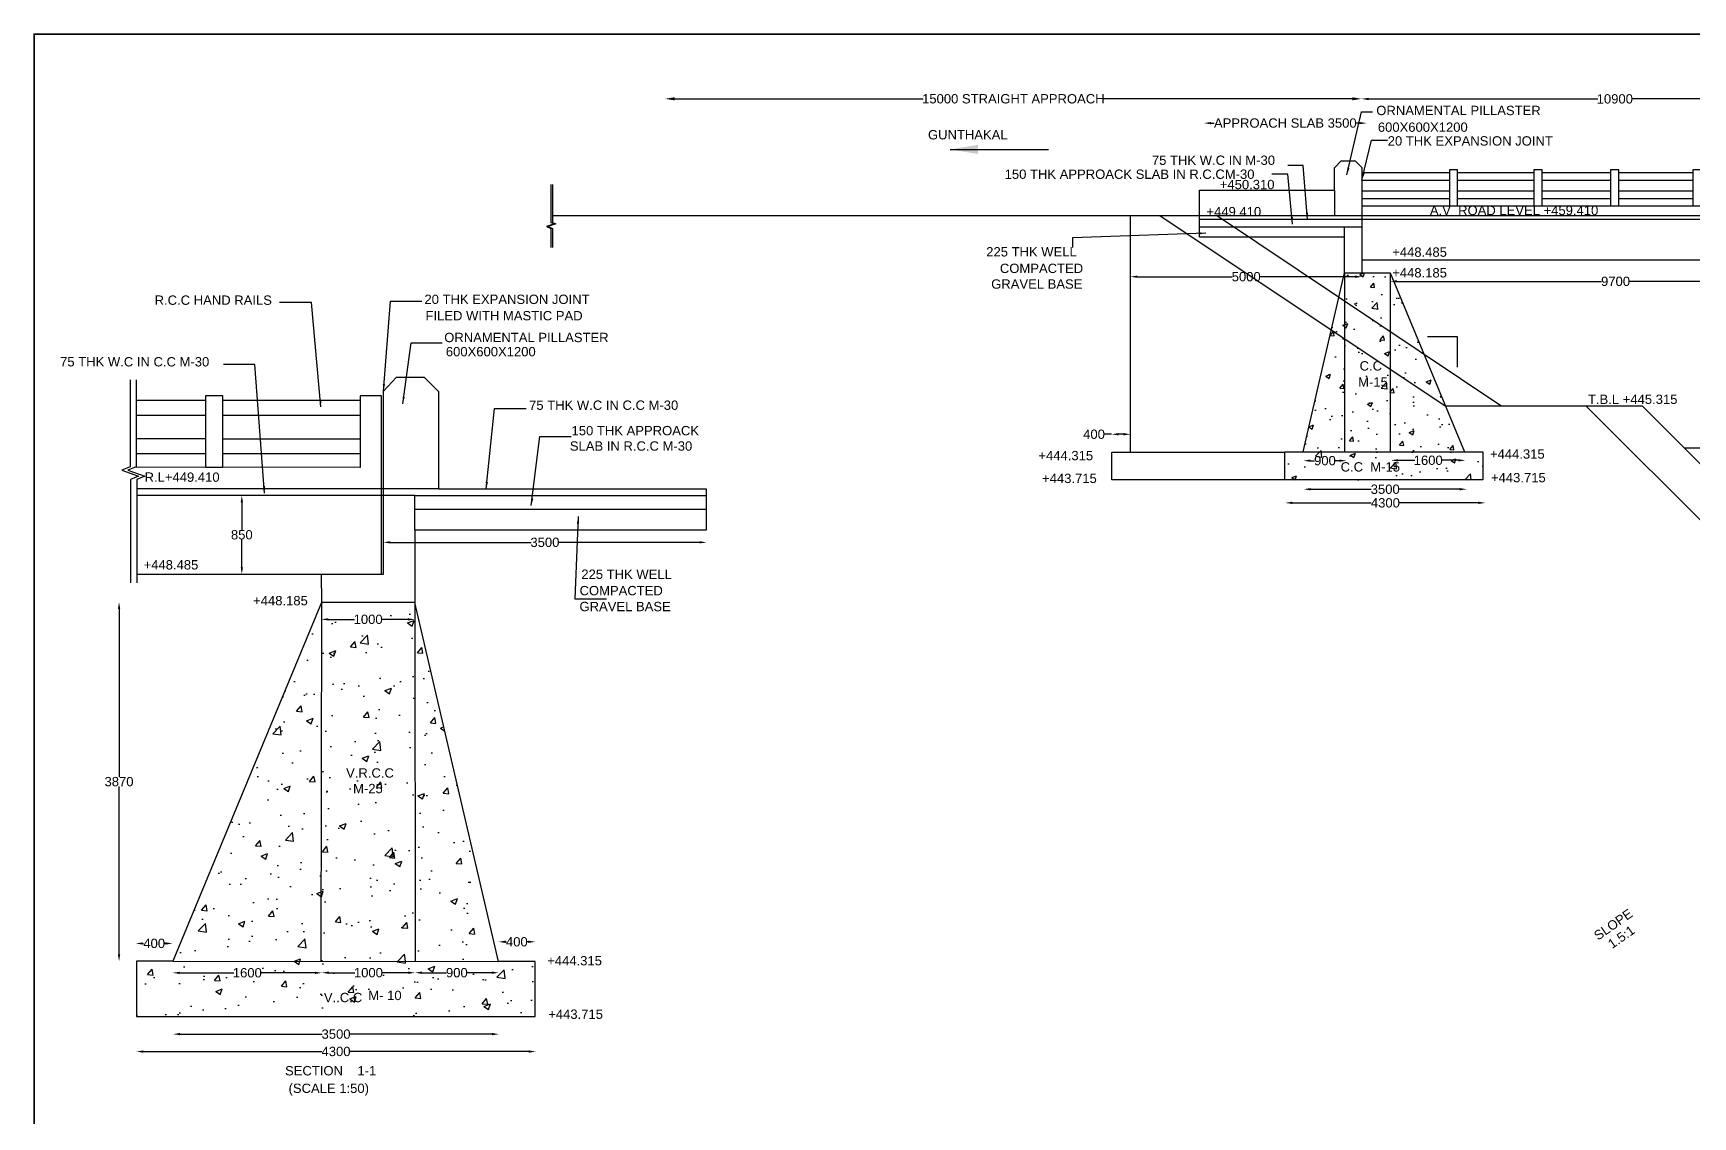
# Model space of a CAD drawing. Header units: inches. Extents: x 282006 to 329319, y -216205 to -186386.
# Drawn here: x 282006 to 299795, y -197995 to -186386 of the extents above; entities that cross this region are included whole.
import ezdxf

# ---------------------------------------------------------------- set-up
doc = ezdxf.new("R2010")
doc.units = ezdxf.units.IN
doc.header["$MEASUREMENT"] = 0
doc.styles.get("Standard").update_dxf_attribs({"font": 'arial.ttf'})
doc.dimstyles.new('ST100', dxfattribs={"dimtxt": 100, "dimasz": 75, "dimexe": 0, "dimexo": 300, "dimgap": 0.09, "dimtad": 0, "dimtih": 1, "dimtoh": 1, "dimdec": 0, "dimzin": 0, "dimdsep": 46, "dimtxsty": 'Standard', "dimcen": 0, "dimse1": 1, "dimse2": 1, "dimadec": 0, "dimazin": 0, "dimtfac": 1, "dimtdec": 0, "dimtofl": 0, "dimtmove": 0, "dimatfit": 3, "dimfxl": 2000, "dimtolj": 1, "dimtzin": 0, "dimarcsym": 0})

# ---------------------------------------------------------------- blocks, each defined once
blk = doc.blocks.new('*D7')
at = {"color": 0, "lineweight": -2, "transparency": 16777216}
for p, q in [((288880, -187089), (291547, -187089)), ((296144, -187089), (293477, -187089))]:
    blk.add_line(p, q, dxfattribs=at)
at = {"color": 0, "transparency": 16777216}
for points in [[(288880, -187072), (288880, -187105), (288780, -187089)], [(296144, -187072), (296144, -187105), (296244, -187089)]]:
    blk.add_solid(points, dxfattribs=at)
at = {"layer": 'Defpoints', "color": 0, "transparency": 16777216}
for p in [(288780, -187085), (296244, -187085), (296244, -187089)]:
    blk.add_point(p, dxfattribs=at)
at = {"color": 0, "transparency": 16777216, "insert": (292512, -187089), "char_height": 100, "attachment_point": 5}
blk.add_mtext('\\A1;15000 STRAIGHT APPROACH', dxfattribs=at)
blk = doc.blocks.new('*D8')
at = {"color": 0, "lineweight": -2, "transparency": 16777216}
for p, q in [((296319, -187090), (298776, -187090)), ((301599, -187090), (299143, -187090))]:
    blk.add_line(p, q, dxfattribs=at)
at = {"color": 0, "transparency": 16777216}
for points in [[(296319, -187078), (296319, -187103), (296244, -187090)], [(301599, -187078), (301599, -187103), (301674, -187090)]]:
    blk.add_solid(points, dxfattribs=at)
at = {"layer": 'Defpoints', "color": 0, "transparency": 16777216}
for p in [(296244, -187085), (301674, -187085), (301674, -187090)]:
    blk.add_point(p, dxfattribs=at)
at = {"color": 0, "transparency": 16777216, "insert": (298959, -187090), "char_height": 100, "attachment_point": 5}
blk.add_mtext('\\A1;10900', dxfattribs=at)
blk = doc.blocks.new('*D12')
at = {"color": 0, "lineweight": -2, "transparency": 16777216}
for p, q in [((294631, -187349), (294665, -187349)), ((296223, -187349), (296188, -187349))]:
    blk.add_line(p, q, dxfattribs=at)
at = {"color": 0, "transparency": 16777216}
for points in [[(294631, -187337), (294631, -187362), (294556, -187349)], [(296223, -187337), (296223, -187362), (296298, -187349)]]:
    blk.add_solid(points, dxfattribs=at)
at = {"layer": 'Defpoints', "color": 0, "transparency": 16777216}
for p in [(294556, -187349), (294556, -187349), (296298, -187349)]:
    blk.add_point(p, dxfattribs=at)
at = {"color": 0, "transparency": 16777216, "insert": (295427, -187349), "char_height": 100, "attachment_point": 5}
blk.add_mtext('\\A1;APPROACH SLAB 3500', dxfattribs=at)
blk = doc.blocks.new('*D14')
at = {"color": 0, "lineweight": -2, "transparency": 16777216}
for p, q in [((293842, -188995), (294859, -188995)), ((296175, -188995), (295158, -188995))]:
    blk.add_line(p, q, dxfattribs=at)
at = {"color": 0, "transparency": 16777216}
for points in [[(293842, -188982), (293842, -189007), (293767, -188995)], [(296175, -188982), (296175, -189007), (296250, -188995)]]:
    blk.add_solid(points, dxfattribs=at)
at = {"layer": 'Defpoints', "color": 0, "transparency": 16777216}
for p in [(293767, -188998), (296250, -188995), (296250, -188998)]:
    blk.add_point(p, dxfattribs=at)
at = {"color": 0, "transparency": 16777216, "insert": (295008, -188995), "char_height": 100, "attachment_point": 5}
blk.add_mtext('\\A1;5000', dxfattribs=at)
blk = doc.blocks.new('*D15')
at = {"color": 0, "lineweight": -2, "transparency": 16777216}
for p, q in [((296624, -189045), (298818, -189045)), ((301310, -189045), (299116, -189045))]:
    blk.add_line(p, q, dxfattribs=at)
at = {"color": 0, "transparency": 16777216}
for points in [[(296624, -189032), (296624, -189057), (296549, -189045)], [(301310, -189032), (301310, -189057), (301385, -189045)]]:
    blk.add_solid(points, dxfattribs=at)
at = {"layer": 'Defpoints', "color": 0, "transparency": 16777216}
for p in [(296549, -189054), (301385, -189045), (301385, -189052)]:
    blk.add_point(p, dxfattribs=at)
at = {"color": 0, "transparency": 16777216, "insert": (298967, -189045), "char_height": 100, "attachment_point": 5}
blk.add_mtext('\\A1;9700', dxfattribs=at)
blk = doc.blocks.new('*D35')
at = {"color": 0, "lineweight": -2, "transparency": 16777216}
for p, q in [((295503, -191418), (296348, -191418)), ((297496, -191418), (296651, -191418))]:
    blk.add_line(p, q, dxfattribs=at)
at = {"color": 0, "transparency": 16777216}
for points in [[(295503, -191405), (295503, -191430), (295428, -191418)], [(297496, -191405), (297496, -191430), (297571, -191418)]]:
    blk.add_solid(points, dxfattribs=at)
at = {"layer": 'Defpoints', "color": 0, "transparency": 16777216}
for p in [(295428, -191421), (297571, -191418), (297571, -191421)]:
    blk.add_point(p, dxfattribs=at)
at = {"color": 0, "transparency": 16777216, "insert": (296500, -191418), "char_height": 100, "attachment_point": 5}
blk.add_mtext('\\A1;4300', dxfattribs=at)
blk = doc.blocks.new('*D36')
at = {"color": 0, "lineweight": -2, "transparency": 16777216}
for p, q in [((295699, -191272), (296349, -191272)), ((297297, -191272), (296647, -191272))]:
    blk.add_line(p, q, dxfattribs=at)
at = {"color": 0, "transparency": 16777216}
for points in [[(295699, -191259), (295699, -191284), (295624, -191272)], [(297297, -191259), (297297, -191284), (297372, -191272)]]:
    blk.add_solid(points, dxfattribs=at)
at = {"layer": 'Defpoints', "color": 0, "transparency": 16777216}
for p in [(295624, -191270), (297372, -191270), (297372, -191272)]:
    blk.add_point(p, dxfattribs=at)
at = {"color": 0, "transparency": 16777216, "insert": (296498, -191272), "char_height": 100, "attachment_point": 5}
blk.add_mtext('\\A1;3500', dxfattribs=at)
blk = doc.blocks.new('*D37')
at = {"color": 0, "lineweight": -2, "transparency": 16777216}
for p, q in [((296636, -190962), (296814, -190962)), ((297281, -190962), (297103, -190962))]:
    blk.add_line(p, q, dxfattribs=at)
at = {"color": 0, "transparency": 16777216}
for points in [[(296636, -190950), (296636, -190975), (296561, -190962)], [(297281, -190950), (297281, -190975), (297356, -190962)]]:
    blk.add_solid(points, dxfattribs=at)
at = {"layer": 'Defpoints', "color": 0, "transparency": 16777216}
for p in [(296561, -190965), (297356, -190962), (297356, -190965)]:
    blk.add_point(p, dxfattribs=at)
at = {"color": 0, "transparency": 16777216, "insert": (296959, -190962), "char_height": 100, "attachment_point": 5}
blk.add_mtext('\\A1;1600', dxfattribs=at)
blk = doc.blocks.new('*D38')
at = {"color": 0, "lineweight": -2, "transparency": 16777216}
for p, q in [((295697, -190966), (295741, -190966)), ((296007, -190966), (295962, -190966))]:
    blk.add_line(p, q, dxfattribs=at)
at = {"color": 0, "transparency": 16777216}
for points in [[(295697, -190953), (295697, -190978), (295622, -190966)], [(296007, -190953), (296007, -190978), (296082, -190966)]]:
    blk.add_solid(points, dxfattribs=at)
at = {"layer": 'Defpoints', "color": 0, "transparency": 16777216}
for p in [(295622, -190969), (296082, -190966), (296082, -190969)]:
    blk.add_point(p, dxfattribs=at)
at = {"color": 0, "transparency": 16777216, "insert": (295852, -190966), "char_height": 100, "attachment_point": 5}
blk.add_mtext('\\A1;900', dxfattribs=at)
blk = doc.blocks.new('*D39')
at = {"color": 0, "lineweight": -2, "transparency": 16777216}
for p, q in [((293565, -190683), (293490, -190683)), ((293692, -190683), (293640, -190683))]:
    blk.add_line(p, q, dxfattribs=at)
at = {"color": 0, "transparency": 16777216}
for points in [[(293640, -190670), (293640, -190695), (293565, -190683)], [(293692, -190670), (293692, -190695), (293767, -190683)]]:
    blk.add_solid(points, dxfattribs=at)
at = {"layer": 'Defpoints', "color": 0, "transparency": 16777216}
for p in [(293565, -190685), (293767, -190683), (293767, -190685)]:
    blk.add_point(p, dxfattribs=at)
at = {"color": 0, "transparency": 16777216, "insert": (293377, -190683), "char_height": 100, "attachment_point": 5}
blk.add_mtext('\\A1;400', dxfattribs=at)
blk = doc.blocks.new('*D50')
at = {"color": 0, "lineweight": -2, "transparency": 16777216}
for p, q in [((283581, -197110), (285103, -197110)), ((286923, -197110), (285401, -197110))]:
    blk.add_line(p, q, dxfattribs=at)
at = {"color": 0, "transparency": 16777216}
for points in [[(283581, -197097), (283581, -197122), (283506, -197110)], [(286923, -197097), (286923, -197122), (286998, -197110)]]:
    blk.add_solid(points, dxfattribs=at)
at = {"layer": 'Defpoints', "color": 0, "transparency": 16777216}
for p in [(283506, -197106), (286998, -197106), (286998, -197110)]:
    blk.add_point(p, dxfattribs=at)
at = {"color": 0, "transparency": 16777216, "insert": (285252, -197110), "char_height": 100, "attachment_point": 5}
blk.add_mtext('\\A1;3500', dxfattribs=at)
blk = doc.blocks.new('*D51')
at = {"color": 0, "lineweight": -2, "transparency": 16777216}
for p, q in [((283187, -197296), (285101, -197296)), ((287317, -197296), (285403, -197296))]:
    blk.add_line(p, q, dxfattribs=at)
at = {"color": 0, "transparency": 16777216}
for points in [[(283187, -197284), (283187, -197309), (283112, -197296)], [(287317, -197284), (287317, -197309), (287392, -197296)]]:
    blk.add_solid(points, dxfattribs=at)
at = {"layer": 'Defpoints', "color": 0, "transparency": 16777216}
for p in [(283112, -197296), (287392, -197296), (287392, -197296)]:
    blk.add_point(p, dxfattribs=at)
at = {"color": 0, "transparency": 16777216, "insert": (285252, -197296), "char_height": 100, "attachment_point": 5}
blk.add_mtext('\\A1;4300', dxfattribs=at)
blk = doc.blocks.new('*D52')
at = {"color": 0, "lineweight": -2, "transparency": 16777216}
for p, q in [((283577, -196453), (284156, -196453)), ((285025, -196453), (284445, -196453))]:
    blk.add_line(p, q, dxfattribs=at)
at = {"color": 0, "transparency": 16777216}
for points in [[(283577, -196441), (283577, -196466), (283502, -196453)], [(285025, -196441), (285025, -196466), (285100, -196453)]]:
    blk.add_solid(points, dxfattribs=at)
at = {"layer": 'Defpoints', "color": 0, "transparency": 16777216}
for p in [(283502, -196452), (285100, -196452), (285100, -196453)]:
    blk.add_point(p, dxfattribs=at)
at = {"color": 0, "transparency": 16777216, "insert": (284301, -196453), "char_height": 100, "attachment_point": 5}
blk.add_mtext('\\A1;1600', dxfattribs=at)
blk = doc.blocks.new('*D53')
at = {"color": 0, "lineweight": -2, "transparency": 16777216}
for p, q in [((285175, -196452), (285454, -196452)), ((286023, -196452), (285743, -196452))]:
    blk.add_line(p, q, dxfattribs=at)
at = {"color": 0, "transparency": 16777216}
for points in [[(285175, -196439), (285175, -196464), (285100, -196452)], [(286023, -196439), (286023, -196464), (286098, -196452)]]:
    blk.add_solid(points, dxfattribs=at)
at = {"layer": 'Defpoints', "color": 0, "transparency": 16777216}
for p in [(285100, -196452), (286098, -196452), (286098, -196452)]:
    blk.add_point(p, dxfattribs=at)
at = {"color": 0, "transparency": 16777216, "insert": (285599, -196452), "char_height": 100, "attachment_point": 5}
blk.add_mtext('\\A1;1000', dxfattribs=at)
blk = doc.blocks.new('*D54')
at = {"color": 0, "lineweight": -2, "transparency": 16777216}
for p, q in [((286173, -196452), (286436, -196452)), ((286921, -196452), (286657, -196452))]:
    blk.add_line(p, q, dxfattribs=at)
at = {"color": 0, "transparency": 16777216}
for points in [[(286173, -196439), (286173, -196464), (286098, -196452)], [(286921, -196439), (286921, -196464), (286996, -196452)]]:
    blk.add_solid(points, dxfattribs=at)
at = {"layer": 'Defpoints', "color": 0, "transparency": 16777216}
for p in [(286098, -196452), (286996, -196452), (286996, -196452)]:
    blk.add_point(p, dxfattribs=at)
at = {"color": 0, "transparency": 16777216, "insert": (286547, -196452), "char_height": 100, "attachment_point": 5}
blk.add_mtext('\\A1;900', dxfattribs=at)
blk = doc.blocks.new('*D55')
at = {"color": 0, "lineweight": -2, "transparency": 16777216}
for p, q in [((283181, -196138), (283190, -196138)), ((283424, -196138), (283415, -196138))]:
    blk.add_line(p, q, dxfattribs=at)
at = {"color": 0, "transparency": 16777216}
for points in [[(283181, -196126), (283181, -196151), (283106, -196138)], [(283424, -196126), (283424, -196151), (283499, -196138)]]:
    blk.add_solid(points, dxfattribs=at)
at = {"layer": 'Defpoints', "color": 0, "transparency": 16777216}
for p in [(283106, -196137), (283499, -196137), (283499, -196138)]:
    blk.add_point(p, dxfattribs=at)
at = {"color": 0, "transparency": 16777216, "insert": (283303, -196138), "char_height": 100, "attachment_point": 5}
blk.add_mtext('\\A1;400', dxfattribs=at)
blk = doc.blocks.new('*D56')
at = {"color": 0, "lineweight": -2, "transparency": 16777216}
for p, q in [((287069, -196121), (287078, -196121)), ((287312, -196121), (287303, -196121))]:
    blk.add_line(p, q, dxfattribs=at)
at = {"color": 0, "transparency": 16777216}
for points in [[(287069, -196108), (287069, -196133), (286994, -196121)], [(287312, -196108), (287312, -196133), (287387, -196121)]]:
    blk.add_solid(points, dxfattribs=at)
at = {"layer": 'Defpoints', "color": 0, "transparency": 16777216}
for p in [(286994, -196125), (287387, -196121), (287387, -196125)]:
    blk.add_point(p, dxfattribs=at)
at = {"color": 0, "transparency": 16777216, "insert": (287190, -196121), "char_height": 100, "attachment_point": 5}
blk.add_mtext('\\A1;400', dxfattribs=at)
blk = doc.blocks.new('*D57')
at = {"color": 0, "lineweight": -2, "transparency": 16777216}
for p, q in [((282926, -192555), (282926, -194354)), ((282926, -196255), (282926, -194456))]:
    blk.add_line(p, q, dxfattribs=at)
at = {"color": 0, "transparency": 16777216}
for points in [[(282914, -192555), (282939, -192555), (282926, -192480)], [(282914, -196255), (282939, -196255), (282926, -196330)]]:
    blk.add_solid(points, dxfattribs=at)
at = {"layer": 'Defpoints', "color": 0, "transparency": 16777216}
for p in [(282926, -192480), (282933, -192480), (282933, -196330)]:
    blk.add_point(p, dxfattribs=at)
at = {"color": 0, "transparency": 16777216, "insert": (282926, -194405), "char_height": 100, "attachment_point": 5}
blk.add_mtext('\\A1;3870', dxfattribs=at)
blk = doc.blocks.new('*D58')
at = {"color": 0, "lineweight": -2, "transparency": 16777216}
for p, q in [((285170, -192666), (285451, -192666)), ((286022, -192666), (285740, -192666))]:
    blk.add_line(p, q, dxfattribs=at)
at = {"color": 0, "transparency": 16777216}
for points in [[(285170, -192654), (285170, -192679), (285095, -192666)], [(286022, -192654), (286022, -192679), (286097, -192666)]]:
    blk.add_solid(points, dxfattribs=at)
at = {"layer": 'Defpoints', "color": 0, "transparency": 16777216}
for p in [(285095, -192667), (286097, -192666), (286097, -192666)]:
    blk.add_point(p, dxfattribs=at)
at = {"color": 0, "transparency": 16777216, "insert": (285596, -192666), "char_height": 100, "attachment_point": 5}
blk.add_mtext('\\A1;1000', dxfattribs=at)
blk = doc.blocks.new('*D59')
at = {"color": 0, "lineweight": -2, "transparency": 16777216}
for p, q in [((284242, -191413), (284242, -191709)), ((284242, -192107), (284242, -191811))]:
    blk.add_line(p, q, dxfattribs=at)
at = {"color": 0, "transparency": 16777216}
for points in [[(284230, -191413), (284255, -191413), (284242, -191338)], [(284230, -192107), (284255, -192107), (284242, -192182)]]:
    blk.add_solid(points, dxfattribs=at)
at = {"layer": 'Defpoints', "color": 0, "transparency": 16777216}
for p in [(284242, -191338), (284242, -191338), (284242, -192182)]:
    blk.add_point(p, dxfattribs=at)
at = {"color": 0, "transparency": 16777216, "insert": (284242, -191760), "char_height": 100, "attachment_point": 5}
blk.add_mtext('\\A1;850', dxfattribs=at)
blk = doc.blocks.new('*D60')
at = {"color": 0, "lineweight": -2, "transparency": 16777216}
for p, q in [((285835, -191841), (287342, -191841)), ((289148, -191841), (287640, -191841))]:
    blk.add_line(p, q, dxfattribs=at)
at = {"color": 0, "transparency": 16777216}
for points in [[(285835, -191828), (285835, -191853), (285760, -191841)], [(289148, -191828), (289148, -191853), (289223, -191841)]]:
    blk.add_solid(points, dxfattribs=at)
at = {"layer": 'Defpoints', "color": 0, "transparency": 16777216}
for p in [(285760, -191835), (289223, -191835), (289223, -191841)]:
    blk.add_point(p, dxfattribs=at)
at = {"color": 0, "transparency": 16777216, "insert": (287491, -191841), "char_height": 100, "attachment_point": 5}
blk.add_mtext('\\A1;3500', dxfattribs=at)

msp = doc.modelspace()

# ---------------------------------------------------------------- hatches: boundary and pattern name
h = msp.add_hatch()
h.set_pattern_fill('AR-CONC', color=256, scale=75, style=0)
h.set_pattern_definition([(50, (0, 0), (537.94514, -47.0641), [56.25, -618.75]), (355, (0, 0), (-104.0635, 564.1441), [45, -495]), (100.4514, (44.83, -3.9), (433.882, 517.07966), [47.80514, -525.8566]), (46.1842, (0, 150), (800.4308, -124.1393), [84.375, -928.125]), (96.6356, (66.7, 139.66), (700.997, 730.5884), [71.7077, -788.7848]), (351.1842, (0, 150), (700.9965, 730.589), [67.5, -742.5]), (21, (75, 112.5), (447.6803, -301.96417), [56.25, -618.75]), (326, (75, 112.5), (182.4865, 543.8625), [45, -495]), (71.4514, (112.3, 87.34), (630.167, 241.8979), [47.80514, -525.8566]), (37.5, (0, 0), (9.11989, 249.67039), [0, -489, 0, -502.5, 0, -496.875]), (7.5, (0, 0), (197.30215, 295.80878), [0, -286.5, 0, -477.75, 0, -189.375]), (327.5, (-167.25, 0), (400.36683, -16.91615), [0, -187.5, 0, -585, 0, -776.25]), (317.5, (-242.25, 0), (437.38963, 75.07874), [0, -243.75, 0, -388.5, 0, -551.25])])
h.paths.add_polyline_path([(296549.4, -188953.4), (296061.4, -188953.4), (296061.4, -189257.7), (296549.4, -189584.3)])
h.paths.add_polyline_path([(296549.4, -188953.4), (296549.4, -189584.3), (296912.7, -189827.4)])
h.paths.add_polyline_path([(296061.4, -188953.4), (296000.8, -189217.1), (296061.4, -189257.7)])
h.paths.add_polyline_path([(296061.4, -189257.7), (296000.8, -189217.1), (295920.6, -189565.4), (296061.4, -189659.2)])
h.paths.add_polyline_path([(296061.4, -189257.7), (296061.4, -189659.2), (296549.4, -189984.5), (296549.4, -189584.3)])
h.paths.add_polyline_path([(296912.7, -189827.4), (296549.4, -189584.3), (296549.4, -189984.5), (297142.3, -190379.7)])
h.paths.add_polyline_path([(297142.3, -190379.7), (296549.4, -189984.5), (296549.4, -190872.8), (297347.2, -190872.8)])
h.paths.add_polyline_path([(296549.4, -189984.5), (296061.4, -189659.2), (296061.4, -190872.8), (296549.4, -190872.8)])
h.paths.add_polyline_path([(296061.4, -189659.2), (295920.6, -189565.4), (295619.8, -190872.8), (296061.4, -190872.8)])
h.paths.add_polyline_path([(297544.4, -190872.8), (297347.2, -190872.8), (295619.8, -190872.8), (295420.8, -190872.8), (295420.8, -191172.8), (297544.4, -191172.8)])
h.paths.add_polyline_path([(296158.8, -190027.4), (296489.9, -190027.4), (296489.9, -189872.3), (296158.8, -189872.3)], flags=24)
h.paths.add_polyline_path([(296143.3, -190200.5), (296551.5, -190200.5), (296551.5, -190047.3), (296143.3, -190047.3)], flags=9)
h.paths.add_polyline_path([(296789.2, -190886.4), (297128, -190886.4), (297128, -191038.5), (296789.2, -191038.5)], flags=24)
h.paths.add_polyline_path([(295716.3, -190889.7), (295986.9, -190889.7), (295986.9, -191041.8), (295716.3, -191041.8)], flags=24)
h.paths.add_polyline_path([(295955.5, -191109.6), (296682.5, -191109.6), (296682.5, -190954.5), (295955.5, -190954.5)], flags=24)
h = msp.add_hatch()
h.set_pattern_fill('AR-CONC', color=256, scale=100, style=0)
h.set_pattern_definition([(50, (0, 0), (717.2602, -62.7521), [75, -825]), (355, (0, 0), (-138.7513, 752.1921), [60, -660]), (100.4514, (59.8, -5.2), (578.5094, 689.4395), [63.7402, -701.1421]), (46.1842, (0, 200), (1067.241, -165.519), [112.5, -1237.5]), (96.6356, (88.9, 186.2), (934.6627, 974.118), [95.6103, -1051.713]), (351.1842, (0, 200), (934.662, 974.1186), [90, -990]), (21, (100, 150), (596.9071, -402.6189), [75, -825]), (326, (100, 150), (243.3153, 725.15), [60, -660]), (71.4514, (149.74, 116.45), (840.2226, 322.5305), [63.7402, -701.1421]), (37.5, (0, 0), (12.15986, 332.89385), [0, -652, 0, -670, 0, -662.5]), (7.5, (0, 0), (263.06954, 394.4117), [0, -382, 0, -637, 0, -252.5]), (327.5, (-223, 0), (533.82244, -22.55487), [0, -250, 0, -780, 0, -1035]), (317.5, (-323, 0), (583.1862, 100.105), [0, -325, 0, -518, 0, -735])])
h.paths.add_polyline_path([(287387.5, -196330.4), (286993.6, -196330.4), (283503.8, -196326.3), (283112.8, -196326.3), (283112.8, -196921.7), (287387.5, -196921.7)])
h.paths.add_polyline_path([(286096.6, -192484.6), (286099.1, -196329.4), (286993.6, -196330.4)])
h.paths.add_polyline_path([(286096.6, -192484.6), (285095.3, -192484.6), (285090.8, -196328.2), (286099.1, -196329.4)])
h.paths.add_polyline_path([(285095.3, -192484.6), (283503.8, -196326.3), (285090.8, -196328.2)])
h.paths.add_polyline_path([(284131.5, -196377.2), (284470.4, -196377.2), (284470.4, -196529.3), (284131.5, -196529.3)], flags=24)
h.paths.add_polyline_path([(285429.2, -196375.8), (285768.1, -196375.8), (285768.1, -196527.9), (285429.2, -196527.9)], flags=24)
h.paths.add_polyline_path([(286411.5, -196375.8), (286682.1, -196375.8), (286682.1, -196527.9), (286411.5, -196527.9)], flags=24)
h.paths.add_polyline_path([(285533.7, -196772.5), (286019.5, -196772.5), (286019.5, -196619.3), (285533.7, -196619.3)], flags=24)
h.paths.add_polyline_path([(285057, -196795), (285597.7, -196795), (285597.7, -196639.9), (285057, -196639.9)], flags=24)
h.paths.add_polyline_path([(285370.4, -194555.6), (285778.5, -194555.6), (285778.5, -194402.4), (285370.4, -194402.4)], flags=24)
h.paths.add_polyline_path([(285295.2, -194389.2), (285936.8, -194389.2), (285936.8, -194234), (285295.2, -194234)], flags=24)

# ---------------------------------------------------------------- linework, layer by layer
at = {"const_width": 20}
msp.add_lwpolyline([(282015.9, -186395.9), (329308.9, -186395.9), (329308.9, -216195.5), (282015.9, -216195.5)], close=True, dxfattribs=at)
for points in [[(295953.1, -188065.8), (295953.1, -187826.9), (296024.2, -187752.8), (296174.9, -187752.8), (296248.4, -187825.8), (296248.4, -188812.6), (312521.1, -188812.6), (312521.1, -187827), (312599.9, -187753.5), (312747.7, -187753.5), (312826.3, -187825.2), (312826.3, -188340.5)], [(287554.1, -188006.7), (287554.1, -188415.6), (287592, -188430), (287508.5, -188457.4), (287556.2, -188478.8), (287556.2, -188680.6)], [(287571.9, -188006.7), (287571.9, -188415.6), (287609.8, -188430), (287526.3, -188457.4), (287574, -188478.8), (287574, -188680.6)], [(296248.4, -187878.1), (297185.4, -187878.1)], [(296248.4, -187959), (297185.4, -187959)], [(297274.6, -187878.1), (298090.5, -187878.1)], [(297274.6, -187959), (298090.5, -187959)], [(298179.7, -187878.1), (298912.9, -187878.1)], [(298179.7, -187959), (298912.9, -187959)], [(299002.1, -187878.1), (299793.8, -187878.1)], [(299002.1, -187959), (299793.8, -187959)], [(296061.4, -188953.4), (296061.4, -188570.2), (294507.4, -188570.2), (294507.4, -188065.8), (295953.1, -188065.8), (295953.1, -188340.5)], [(296248.4, -188075.8), (297185.4, -188075.8)], [(296248.4, -188157.3), (297185.4, -188157.3)], [(297274.6, -188075.8), (298090.5, -188075.8)], [(297274.6, -188157.3), (298090.5, -188157.3)], [(298179.7, -188075.8), (298912.9, -188075.8)], [(298179.7, -188157.3), (298912.9, -188157.3)], [(299002.1, -188075.8), (299793.8, -188075.8)], [(299002.1, -188157.3), (299793.8, -188157.3)], [(287571.9, -188340.5), (321193.8, -188340.5)], [(293766.7, -190873.8), (293766.7, -188340.5)], [(294083.2, -188340.5), (297142.3, -190379.7), (299253.1, -190379.7), (302031.1, -193159.7), (306767, -193163.6), (309554.1, -190380.8), (311641.7, -190379), (314683.5, -188340.5)], [(314265.3, -188383.2), (294507.4, -188383.2)], [(297738, -190379.7), (294690.9, -188340.5)], [(296248.4, -188235), (312521.1, -188235)], [(294507.4, -188458.7), (296248.4, -188458.7)], [(296061.4, -188570.2), (296061.4, -188458.7)], [(296248.4, -188812.6), (296248.4, -188953.4)], [(296061.4, -188953.4), (296549.4, -188953.4), (297347.2, -190872.8), (297544.4, -190872.8), (297544.4, -191172.8), (295420.8, -191172.8), (295420.8, -190872.8), (295619.8, -190872.8), (296061.4, -188953.4)], [(296061.4, -188953.4), (296061.4, -190872.8)], [(296549.4, -188953.4), (296549.4, -190872.8)], [(296952.1, -189635.3), (297268.6, -189635.3), (297268.6, -189963.5)], [(283045.7, -190099.1), (283045.7, -191033.5), (282956.1, -191067.8), (283136.4, -191130), (283050.5, -191165.7), (283050.5, -192274.8)], [(283110.5, -190099.1), (283110.5, -191033.5), (283020.9, -191067.8), (283201.2, -191130), (283115.3, -191165.7), (283115.3, -192274.8)], [(285739.4, -192182.2), (285759.6, -192182.2), (285759.6, -190221), (285899.9, -190070), (286196.2, -190070), (286351.6, -190226.3), (286351.6, -191266.9), (283115.3, -191266.9)], [(283115.3, -192182.2), (285739.4, -192182.2), (285739.4, -190270.3), (285510.1, -190270.3), (285510.1, -191037.6), (283101.3, -191037)], [(283110.5, -190318), (283855.8, -190318)], [(284036.3, -190318), (285510.1, -190318)], [(283110.5, -190477.5), (283855.8, -190477.5)], [(284036.3, -190478.5), (285510.1, -190478.5)], [(302031.1, -193159.7), (301437.6, -193159.7), (298647.6, -190379.7)], [(283110.5, -190727.1), (283855.8, -190727.1)], [(284036.3, -190732.4), (285510.1, -190732.4)], [(295420.8, -191172.8), (293566.8, -191172.8), (293566.8, -190873.8), (295420.8, -190873.8)], [(295619.8, -190872.8), (297347.2, -190872.8)], [(299701.4, -190828.3), (309107.3, -190826.9)], [(283110.5, -190888.7), (283855.8, -190888.7)], [(284036.3, -190889.1), (285510.1, -190889.1)], [(286097.3, -191338.1), (283115.3, -191338.1)], [(286351.6, -191266.9), (289221.1, -191266.9), (289221.1, -191710.8), (286097.3, -191710.8), (286097.3, -191338.1), (289221.1, -191338.1)], [(289221.1, -191488.9), (286097.3, -191488.9)], [(286097.3, -191710.8), (286096.6, -192484.6)], [(285093.6, -192182.2), (285095.3, -192484.6)], [(283503.8, -196326.3), (283112.8, -196326.3), (283112.8, -196921.7), (287387.5, -196921.7), (287387.5, -196330.4), (286993.6, -196330.4), (286096.6, -192484.6), (285095.3, -192484.6), (283503.8, -196326.3)], [(285095.3, -192484.6), (285090.8, -196328.2)], [(286096.6, -192484.6), (286099.1, -196329.4)], [(283503.8, -196326.3), (286993.6, -196330.4)]]:
    msp.add_lwpolyline(points)
for points in [[(297274.6, -187848.3), (297185.4, -187848.3), (297185.4, -188235), (297274.6, -188235)], [(298179.7, -187848.3), (298090.5, -187848.3), (298090.5, -188235), (298179.7, -188235)], [(299002.1, -187848.3), (298912.9, -187848.3), (298912.9, -188235), (299002.1, -188235)], [(299883.1, -187848.3), (299793.8, -187848.3), (299793.8, -188235), (299883.1, -188235)], [(283855.8, -190268.7), (284036.3, -190268.7), (284036.3, -191037.3), (283855.8, -191037.3)]]:
    msp.add_lwpolyline(points, close=True)

# ---------------------------------------------------------------- texts
for s, p in [('ORNAMENTAL PILLASTER', (296402.5, -187263.6)), (' GUNTHAKAL', (291558, -187523.7)), ('600X600X1200', (296419.1, -187442.5)), ('20 THK EXPANSION JOINT', (296525, -187589.7)), (' 150 THK APPROACK SLAB IN R.C.CM-30', (292379.9, -187946.4)), (' 75 THK W.C IN M-30   ', (293958.7, -187796.8)), ('  +450.310', (294647.4, -188057)), ('  +449.410', (294504.5, -188347.6)), ('      A.V  ROAD LEVEL +459.410', (296743.9, -188334.5)), (' 225 THK WELL', (292182.5, -188778)), (' +448.485', (296534.3, -188781.2)), (' COMPACTED', (292328.9, -188955.3)), (' +448.185', (296534.3, -189002.8)), (' GRAVEL BASE', (292235.5, -189123.3)), (' R.C.C HAND RAILS', (283268.8, -189295.9)), ('20 THK EXPANSION JOINT ', (286199.8, -189286.8)), (' FILED WITH MASTIC PAD', (286172.2, -189462.4)), ('ORNAMENTAL PILLASTER', (286411.7, -189695.8)), ('600X600X1200', (286429.1, -189847.6)), ('     75 THK W.C IN C.C M-30', (282100.3, -189956.2)), (' C.C', (296184.7, -189999.9)), (' M-15', (296168.9, -190173.3)), ('     75 THK W.C IN C.C M-30', (287127.4, -190421.3)), (' T.B.L +445.315', (298632.3, -190358.3)), (' 150 THK APPROACK', (287737.7, -190693.9)), (' SLAB IN R.C.C M-30', (287719.5, -190858.8)), ('  +444.315', (292703.2, -190961.4)), (' +444.315', (297582, -190944.5)), (' C.C  M-15', (295981.4, -191082.1)), (' R.L+449.410', (283161.3, -191192.2)), ('  +443.715', (292742.3, -191205.5)), (' +443.715', (297593.2, -191197.4)), (' +448.485', (283150.6, -192131.7)), (' 225 THK WELL', (287842.6, -192232.3)), (' +448.185', (284324.4, -192515.4)), (' GRAVEL BASE', (287822.7, -192578.3)), (' COMPACTED', (287823.5, -192408)), (' V.R.C.C ', (285321.1, -194361.6)), (' M-25', (285395.9, -194528.4)), (' +444.315', (287476.8, -196373.3)), (' V..C.C ', (285082.9, -196767.4)), (' M- 10 ', (285559.2, -196745.2)), (' +443.715', (287487.9, -196946.2)), (' SECTION    1-1', (284666.7, -197552.1)), (' (SCALE 1:50)', (284704.4, -197740.1))]:
    msp.add_text(s, height=100).set_placement(p)
for s, p in [(' SLOPE', (298748.1, -196131.6)), (' 1.5:1', (298898.1, -196221.6))]:
    msp.add_text(s, height=100, rotation=35.03036).set_placement(p)

# ---------------------------------------------------------------- dimensions: what is measured, and where the dimension line sits
dim = msp.add_linear_dim(base=(296244, -187088.6), p1=(288779.7, -187085.3), p2=(296244, -187085.3), text='15000 STRAIGHT APPROACH', dimstyle='ST100', override={"dimtxt": 100, "dimasz": 100})
dim.commit()
dim.dimension.update_dxf_attribs({"geometry": '*D7', "text_midpoint": (292511.8, -187088.6)})
for base, p1, p2, text, picture, middle in [((294555.8, -187349.5), (296297.6, -187348.8), (294555.8, -187348.8), 'APPROACH SLAB 3500', '*D12', (295426.7, -187349.5)), ((301674.4, -187090.2), (296244, -187085.3), (301674.4, -187085.3), '10900', '*D8', (298959.2, -187090.2)), ((296250, -188994.8), (293766.7, -188997.8), (296250, -188997.8), '5000', '*D14', (295008.4, -188994.8)), ((301384.8, -189044.9), (296549.4, -189053.9), (301384.8, -189051.6), '9700', '*D15', (298967.1, -189044.9)), ((296081.6, -190965.8), (295621.5, -190968.5), (296081.6, -190968.5), '900', '*D38', (295851.6, -190965.8)), ((297355.9, -190962.4), (296561.3, -190964.9), (297355.9, -190964.9), '1600', '*D37', (296958.6, -190962.4)), ((297372.1, -191271.8), (295624.5, -191270.4), (297372.1, -191270.4), '3500', '*D36', (296498.3, -191271.8)), ((297570.8, -191417.7), (295428.4, -191420.7), (297570.8, -191420.7), '4300', '*D35', (296499.6, -191417.7)), ((289222.8, -191840.6), (285759.6, -191835.5), (289222.8, -191835.5), '3500', '*D60', (287491.2, -191840.6)), ((286096.7, -192666.3), (285095.1, -192667), (286096.7, -192666.3), '1000', '*D58', (285595.9, -192666.3)), ((283499.3, -196138.4), (283106, -196136.8), (283499.3, -196136.8), '400', '*D55', (283302.7, -196138.4)), ((287386.9, -196120.8), (286993.7, -196125.1), (287386.9, -196125.1), '400', '*D56', (287190.3, -196120.8)), ((285099.7, -196453.2), (283502.1, -196452.1), (285099.7, -196452.1), '1600', '*D52', (284300.9, -196453.2)), ((286097.6, -196451.9), (285099.7, -196452.1), (286097.6, -196452.1), '1000', '*D53', (285598.7, -196451.9)), ((286995.9, -196451.9), (286097.6, -196452.1), (286995.9, -196452.1), '900', '*D54', (286546.8, -196451.9)), ((286998.4, -197109.5), (283505.8, -197105.8), (286998.4, -197105.8), '3500', '*D50', (285252.1, -197109.5)), ((287392.4, -197296.2), (283111.6, -197295.8), (287392.4, -197295.8), '4300', '*D51', (285252, -197296.2))]:
    dim = msp.add_linear_dim(base=base, p1=p1, p2=p2, text=text, dimstyle='ST100')
    dim.commit()
    dim.dimension.update_dxf_attribs({"geometry": picture, "text_midpoint": middle})
dim = msp.add_linear_dim(base=(293766.7, -190682.6), p1=(293564.8, -190684.8), p2=(293766.7, -190684.8), text='400', dimstyle='ST100')
dim.commit()
dim.dimension.update_dxf_attribs({"geometry": '*D39', "text_midpoint": (293377.4, -190682.6), "dimtype": 160})
for base, p1, p2, text, picture, middle in [((284242.3, -191338.1), (284242.3, -192182.2), (284242.3, -191338.1), '850', '*D59', (284242.3, -191760.2)), ((282926.4, -192479.7), (282933.3, -196330), (282933.3, -192479.7), '3870', '*D57', (282926.4, -194404.8))]:
    dim = msp.add_linear_dim(base=base, p1=p1, p2=p2, angle=90, text=text, dimstyle='ST100')
    dim.commit()
    dim.dimension.update_dxf_attribs({"geometry": picture, "text_midpoint": middle})

# ---------------------------------------------------------------- leaders
for points, override in [([(296086.3, -187903.4), (296245.2, -187228.6), (296362.3, -187228.6)], {"dimgap": 0.09, "dimtad": 0}), ([(291834.7, -187631.1), (292888, -187631.1)], {"dimasz": 300, "dimgap": 0.09, "dimtad": 0}), ([(296248.4, -187959), (296352.4, -187532.5), (296521.7, -187532.5)], {"dimgap": 0.09, "dimtad": 0}), ([(295665.5, -188383.2), (295618.7, -187801.7), (295453.8, -187801.7)], {"dimgap": 0.09, "dimtad": 0}), ([(295503.2, -188432.5), (295455.1, -187896.2), (295281.1, -187896.2)], {"dimgap": 0.09, "dimtad": 0}), ([(294574.7, -188528.3), (293144.4, -188578.4), (293144.4, -188682.1)], {"dimgap": 0.09, "dimtad": 0}), ([(285090, -190390.6), (284989.6, -189272.1), (284647.2, -189272.1)], {"dimgap": 0.09, "dimtad": 0}), ([(285759.6, -190221), (285835.3, -189257.3), (286171.5, -189257.3)], {"dimgap": 0.09, "dimtad": 0}), ([(285966.6, -190357.1), (286057.8, -189703.7), (286390.5, -189703.7)], {"dimgap": 0.09, "dimtad": 0}), ([(284486.3, -191312.4), (284381, -189935), (284045.7, -189935)], {"dimgap": 0.09, "dimtad": 0}), ([(286861.5, -191266.9), (286950.8, -190406.3), (287289.9, -190406.3)], {"dimgap": 0.09, "dimtad": 0}), ([(287345, -191447), (287437, -190705.3), (287773.4, -190705.3)], {"dimgap": 0.09, "dimtad": 0}), ([(287849.1, -191564.5), (287811.4, -192444.4), (288149.8, -192444.4)], {"dimgap": 0.09, "dimtad": 0})]:
    msp.add_leader(points, dimstyle='ST100', override=override)

doc.saveas('drawing.dxf')
